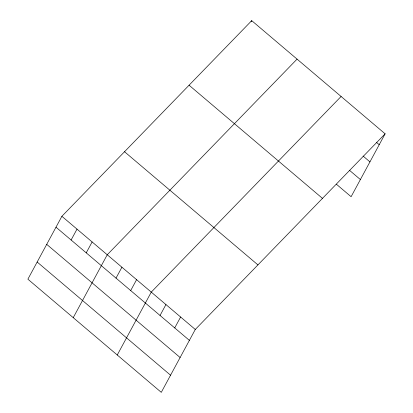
<?xml version="1.0" encoding="UTF-8"?>
<svg xmlns="http://www.w3.org/2000/svg" width="413" height="413" viewBox="0 0 413 413"><rect width="100%" height="100%" fill="white"/><g stroke="black" fill="none" stroke-linecap="round" stroke-linejoin="round"><path stroke-width="0.62" d="M61.888 216.293L27.883 279.183L161.282 392.35L195.287 329.46L385.117 133.817L251.718 20.65L61.888 216.293L195.287 329.46M71.113 240.02L77.004 229.117M86.229 252.844L92.125 241.946M73.24 317.659L107.241 254.769L297.071 59.126M251.13 21.739L251.718 20.65M116.022 278.119L121.918 267.216M130.699 290.566L136.589 279.668M117.261 355.004L151.266 292.115L341.097 96.472M160.043 315.465L165.938 304.562M174.72 327.912L180.615 317.014M385.117 133.817L351.112 196.707L336.44 184.26M376.289 142.232L379.222 144.72M363.099 156.068L369.945 161.875M349.63 170.424L360.389 179.552M189.071 85.212L322.476 198.379M124.53 151.731L257.929 264.898M55.992 227.191L189.391 340.364M46.715 244.351L180.114 357.519M37.16 262.023L170.559 375.195"/></g></svg>
